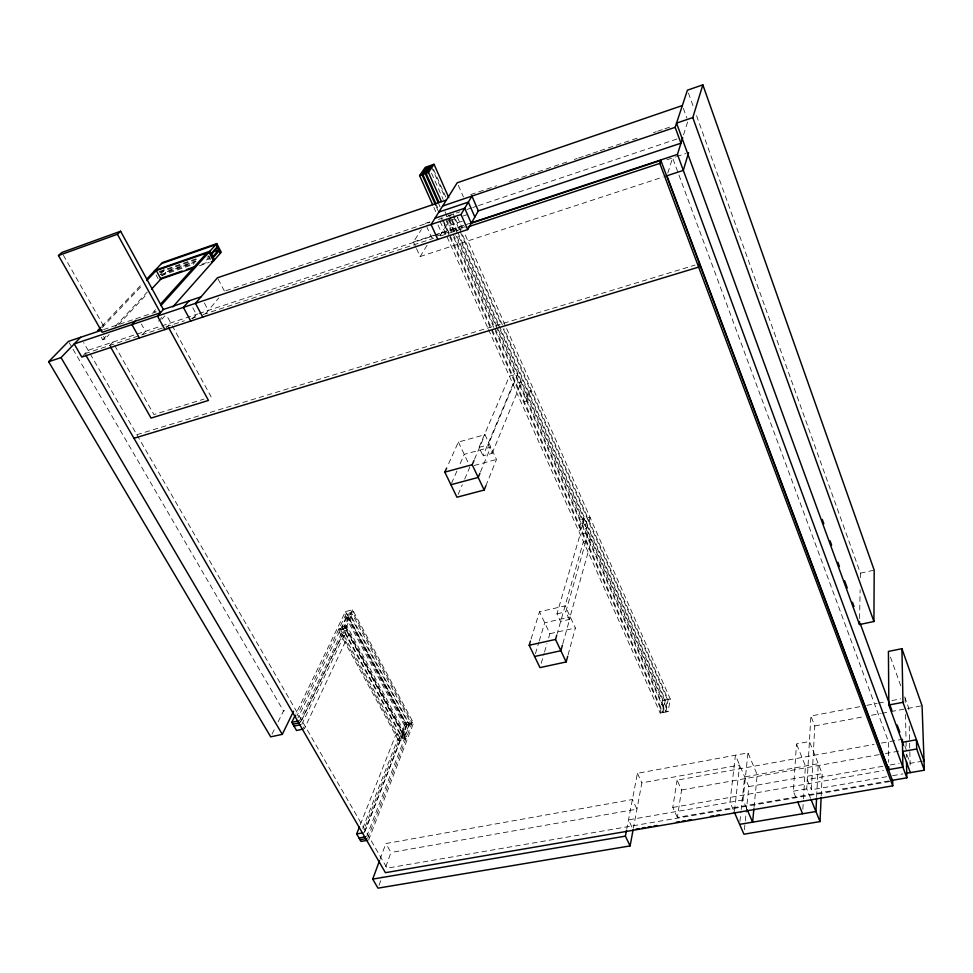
<?xml version="1.0" encoding="UTF-8"?>
<svg xmlns="http://www.w3.org/2000/svg" width="973" height="973" viewBox="0 0 973 973"><rect width="100%" height="100%" fill="white"/><g stroke="black" fill="none" stroke-linecap="round" stroke-linejoin="round"><path stroke-width="0.73" stroke-dasharray="4.87 3.65" d="M859.597 618.5L860.108 589.808M860.327 577.719L860.412 573.194L695.61 113.05M821.188 796.096L822.209 773.608L809.427 741.523L796.498 743.907L793.311 791.195L797.13 800.487M816.663 796.571L818.269 763.72L744.686 776.904L741.219 809.524M886.707 776.709L811.397 789.784L814.79 725.943L810.874 716.006L860.947 706.459M810.521 798.188L806.726 788.872L810.874 716.006M802.859 809.281L803.382 800.329M803.479 798.845L805.413 766.019L796.498 743.907M754.039 807.322L757.189 774.666L747.994 752.883L637.424 773.316L626.794 828.814M744.406 829.75L745.16 822.307M745.318 820.811L748.821 786.585L735.418 755.206L729.981 802.214L734.201 811.896M739.954 821.382L741.061 811.008M746.607 808.283L743.007 799.952L747.994 752.883M734.518 810.764L739.614 765.033L641.864 782.851L633.387 828.266M888.945 780.905L677.342 817.405L681.574 789.991L677.111 780.139L874.046 744.418M677.342 817.405L672.769 807.444L677.111 780.139M495.099 328.351L665.933 711.944L668.098 711.518L670.288 699.028L464.729 233.751M492.095 329.579L663.075 712.516L665.228 712.09L667.454 699.599L501.861 325.724M665.933 711.944L668.159 699.453L504.172 328.959M663.075 712.516L665.313 700.025L457.869 232.511M488.495 329.482L660.205 713.075L662.358 712.65L664.608 700.171L500.317 330.139M660.205 713.075L662.479 700.596L456.094 236.609M568.098 654.878L575.396 627.999L565.143 605.875L539.504 611.762L530.893 639.687M569.314 619.448L565.787 611.847L588.422 532.28L580.188 534.311L556.957 613.854L560.509 621.443L569.314 619.448L591.645 539.529L583.423 541.547L557.201 633.593M562.832 643.7L570.287 616.979L544.722 622.769L539.224 641.037M541.195 663.367L544.102 653.479M544.515 652.068L546.996 643.591M548.65 637.935L549.891 633.691L539.504 611.762M535.43 653.674L538.811 642.435M683.569 134.858L687.923 120.956M667.806 173.012L672.611 157.918L888.531 741.791L888.677 762.309M379.032 885.296L382.146 876.734M385.782 866.748L390.964 852.482L385.867 843.555L632.414 799.502L636.962 809.135L390.964 852.482M380.078 859.208L385.867 843.555M367.624 838.337L412.637 721.431L405.632 722.89L363.878 829.86M368.621 840.076L413.525 723.085L352.627 609.84L345.451 611.567L295.78 714.133M366.614 836.61L404.865 737.607L397.762 739.066L362.345 829.507M364.279 832.547L402.749 733.715L395.634 735.187L360.01 825.469M364.863 831.587L406.519 724.544L345.451 611.567M398.662 740.733L338.276 630.224L345.537 628.497L405.765 739.273L398.662 740.733L399.222 739.298L338.92 628.874L346.181 627.147L406.313 737.85L399.222 739.298M404.537 725.676L345.147 615.982L352.335 614.255L411.567 724.216L404.537 725.676L405.084 724.289L345.78 614.668L352.968 612.941L412.102 722.817L405.084 724.289M485.843 485.88L496.498 459.463L484.992 434.676L458.392 442.046L447.288 466.651M492.156 453.357L521.516 381.781L513.002 384.226L483.022 455.838L492.156 453.357L488.203 444.843L517.928 373.729L509.414 376.198L479.044 447.361L483.022 455.838M480.492 471.917L490.769 447.118L464.23 454.379L459.39 465.41M474.52 459.256L484.992 434.676M458.137 494.43L462.297 484.7M464.68 479.13L470.032 466.614M451.508 483.338L456.969 470.932M301.776 724.435L346.522 630.297L339.249 632.024L297.933 717.928M352.627 609.84L299.599 720.665L300.693 722.55L353.588 611.628L346.412 613.355L296.85 716.055M300.45 722.282L341.535 636.196L348.796 634.493L304.318 728.826L303.053 726.636M272.039 734.116L275.408 727.317M278.108 721.869L283.508 710.983L287.777 710.059M440.076 235.709L451.338 217.076M416.493 248.626L420.141 256.556L427.852 244.004M415.885 247.3L413.464 242.009L421.321 229.64M205.558 313.756L218.803 297.945M192.618 318.84L196.376 314.413L192.399 307.006M165.884 328.473L170.713 322.927L166.711 315.593M161.932 319.241L164.899 315.872M158.563 321.151L162.54 316.663M142.423 334.663L145.403 331.319L141.377 324.058M155.51 309.718L153.503 311.944L155.875 311.153M109.706 345.476L112.783 342.131L153.904 414.534L203.989 399.112M101.241 337.181L102.712 339.759L105.011 338.993L109.158 334.554M118.463 324.568L147.446 293.505M102.712 339.759L106.86 335.32M115.155 326.441L147.312 292.034M162.406 275.894L166.967 271.017L195.537 261.129M82.693 356.082L88.117 350.316L160.873 326.186M160.265 274.532L164.741 269.764M160.715 272.768L163.415 269.91M101.958 327.779L142.703 284.858M101.751 326.344L142.593 283.423M159.183 271.601L198.528 257.967M159.584 272.331L198.918 258.696M206.969 257.176L209.827 256.179M196.023 261.676L165.982 272.063L164.68 269.655M160.837 274.654L194.539 263.002M207.176 258.636L209.986 257.663M161.275 275.481L193.578 264.315M206.215 259.949L210.423 258.49M201.837 264.242L208.854 261.822M199.477 265.787L209.317 262.394M470.64 194.6L496.546 185.819M509.499 181.428L512.37 180.455M513.817 179.969L568.487 161.433M574.252 159.487L577.123 158.514M578.57 158.027L584.323 156.069M585.758 155.583L591.511 153.637M592.958 153.15L598.711 151.192M600.146 150.706L640.441 137.047M653.394 132.669L656.264 131.683M657.699 131.197L663.464 129.251M664.9 128.764L670.652 126.806M103.564 329.579L156.325 311.846M425.262 223.449L431.015 221.516M448.285 215.726L459.803 211.859M466.991 209.45L471.309 208.003M472.756 207.517L477.074 206.069M478.509 205.583L677.135 138.944M225.894 290.708L429.859 222.294M438.47 219.412L452.834 214.595M449.185 220.64L457.821 217.757M463.075 216.006L467.891 214.388M462.26 221.212L445.464 226.794L442.46 220.093M413.464 242.009L433.654 235.308M435.101 234.821L463.951 225.262M465.398 224.775L469.716 223.34M161.688 325.919L197.762 313.951M199.039 313.525L463.197 225.931M464.899 226.721L431.708 237.716L427.013 227.341M666.931 159.791L675.59 156.921M676.6 156.592L685.916 153.503M84.967 353.661L184.383 320.762M191.584 318.378L195.914 316.943M203.114 314.559L433.63 238.263M440.83 235.88L465.325 227.767M420.141 256.556L663.172 176.977M136.84 434.7L695.087 265.07M479.044 447.361L488.203 444.843M474.204 465.483L496.498 459.463M556.957 613.854L565.787 611.847M549.891 633.691L575.396 627.999M860.412 573.194L874.192 570.142M406.519 724.544L413.525 723.085M662.479 700.596L664.608 700.171M665.313 700.025L667.454 699.599M668.159 699.453L670.288 699.028M866.834 705.34L877.147 703.37M878.619 703.09L885.977 701.691M891.864 700.56L900.706 698.882M814.79 725.943L864.024 716.675M871.48 715.264L880.431 713.586M881.927 713.306L889.383 711.895M890.879 711.616L922.063 705.753M881.502 743.056L900.998 739.516M681.574 789.991L879.446 754.598M885.406 753.54L901.764 750.609M748.821 786.585L822.209 773.608M882.791 766.274L807.262 779.568L811.397 789.784M890.198 764.973L899.088 763.404M922.635 761.129L910.12 763.331L906.483 753.37M672.769 807.444L883.472 770.555M743.007 799.952L628.509 819.862L632.572 828.364M793.311 791.195L806.726 788.872M892.618 775.688L902.956 773.9M889.711 781.562L387.059 868.171L83.617 342.496M69.217 342.691L72.257 347.933M73.024 349.234L283.508 710.983M103.539 336.415L105.011 338.993M63.354 255.121L105.315 328.983M172.16 325.566L211.141 396.911M156.094 274.97L158.064 278.619M344.843 626.271L404.926 736.816L409.645 724.617L350.377 614.729M204.379 303.017L208.331 310.448M208.052 255.51L210.654 260.472M218.147 279.142L224.459 291.182M458.392 442.046L468.743 463.89M637.424 773.316L641.864 782.851M433.873 207.444L435.734 211.603M440.088 221.321L487.874 328.096M438.032 224.97L441.669 233.058M444.989 211.676L455.473 235.235M446.388 218.998L494.479 326.977M438.823 204.087L440.064 206.86M446.242 220.725L451.18 231.817M453.661 237.363L665.228 712.09M436.427 204.914L437.655 207.675M443.226 220.141L491.474 328.193M436.281 206.629L438.13 210.8M441.231 217.733L449.295 235.782M449.915 237.169L662.358 712.65M431.453 166.76L444.929 197.178M453.491 216.529L501.253 324.337M431.513 173.121L443.165 199.368M452.348 220.08L457.249 231.136M449.21 215.033L451.058 219.193M451.667 220.579L499.696 328.752M449.404 219.57L456.179 234.809M456.799 236.196L668.098 711.518M457.371 217.076L462.284 228.193M433.484 169.266L445.78 197.045M453.15 213.707L454.999 217.867M455.607 219.253L503.552 327.573M458.344 185.369L463.452 197.032M904.793 745.853L906.228 749.806L906.386 757.176M683.362 108.344L686.914 118.159M688.446 93.043L693.567 107.334M890.465 657.103L901.144 686.938M904.708 696.887L908.782 708.247L908.891 712.735M909.208 726.113L910.193 766.627M905.121 698.03L905.218 702.506M905.474 714.425L906.021 739.748M906.045 741.244L906.204 748.687M589.991 517.259L586.743 528.534L584.493 529.081L587.753 517.818L589.991 517.259M584.055 518.743L580.759 530.005L578.509 530.565L581.83 519.29L584.055 518.743M409.001 724.751L404.281 736.95L344.187 626.43L349.721 614.887L409.001 724.751M406.459 725.274L401.703 737.485L341.547 627.062L347.106 615.508L406.459 725.274M407.091 725.153L402.348 737.352L342.204 626.904L347.75 615.35L407.091 725.153M530.638 390.696L526.563 400.961L524.252 401.618L528.339 391.341L530.638 390.696M346.826 625.809L339.577 627.524L399.781 737.875L406.86 736.427L346.826 625.809"/><path stroke-width="1.46" d="M702.834 84.846L692.788 117.599L676.539 123.109L859.487 624.544L873.924 621.516L874.192 570.142L702.834 84.846L687.425 90.185L675.153 127.317L680.966 143.189L477.974 211.019M859.487 624.544L859.536 621.516M734.201 811.896L743.944 834.214L820.02 821.601L821.115 797.605M816.59 798.067L815.933 811.518L739.638 824.35M753.893 808.806L752.603 822.173L747.203 809.67M379.543 860.631L372.708 879.118L377.998 888.154L630.103 845.914L633.119 829.738M630.103 845.914L625.396 836.135L626.515 830.273M699.453 263.744L698.638 267.125L133.958 438.288M530.467 641.085L529.178 645.269L539.954 667.612L566.164 661.956L567.709 656.301M562.443 645.111L560.874 650.742L534.591 656.483M566.164 661.956L555.522 639.431L556.775 635.053M688.58 152.627L683.314 170.384L666.055 176.04M891.925 780.395L906.836 777.816L677.439 154.427L682.705 137.631M85.721 354.963L385.417 872.684L892.752 785.831L659.828 163.391L660.837 160.387L470.409 223.535M367.356 840.307L361.032 841.438L356.665 833.934L359.451 826.88M446.668 468.013L444.819 472.124L456.945 497.215L484.165 490.051L485.843 485.88M479.92 473.304L478.205 477.439L450.913 484.724M484.165 490.051L472.185 464.717L473.936 460.618M303.017 729.105L296.534 730.492L291.803 722.343L295.123 715.508M102.129 330.054L68.451 341.377L48.65 361.701L270.689 736.841L282.279 734.372L293.566 711.227M467.672 229.579L478.351 210.898L471.917 196.096L461.02 214.461L74.191 343.943L81.793 357.042L467.672 229.579L461.02 214.461M438.981 202.384L426.04 173.316L428.461 172.464L434.031 164.267L448.772 197.616M422.817 174.435L425.237 173.595L430.844 165.386L428.448 166.213L422.817 174.435L435.807 203.527M426.04 173.316L431.635 165.106L434.031 164.267M419.594 175.554L422.014 174.714L427.658 166.492L425.274 167.332L419.594 175.554L432.632 204.671M189.09 300.839L183.374 307.395L190.744 321.054M172.841 306.909L221.26 252.226L216.784 243.603L162.418 262.576L146.777 279.02M212.795 256.69L218.694 250.085L215.824 251.07M213.233 257.529L219.12 250.912L216.261 251.91M201.07 296.814L163.367 309.487L157.48 316.067L164.911 329.592M211.177 253.576L217.088 246.996M211.567 254.318L217.466 247.726M160.886 305.595L216.784 243.603M160.533 304.16L206.75 253.029M135.989 320.202L131.951 324.617L139.443 338.008M151.581 289.066L160.898 279.081L156.276 270.555L146.874 280.467M100.706 327.451L97.568 330.747L99.878 329.981M48.65 361.701L61.031 357.59L80.601 337.29M117.429 234.262L160.436 312.759L102.189 332.292L58.489 255.546L117.429 234.262L120.616 231.233L163.367 309.487M58.489 255.546L61.858 252.481L120.616 231.233M161.433 263.622L215.86 244.637L220.336 253.26M155.121 270.251L209.937 251.204L214.474 259.888M154.111 271.309L208.988 252.25L213.537 260.946L211.299 261.713M161.129 278.278L182.182 271.017M186.402 269.57L193.42 267.149M160.131 279.348L193.858 267.721M682.353 105.534L457.213 182.778L431.075 224.495L437.814 239.443M446.4 200.049L217.441 277.804L195.439 303.357L202.785 317.076M442.666 205.996L675.153 127.317M438.872 212.053L468.354 202.116L474.848 217.015M435.004 218.22L464.717 208.234L471.297 223.243M471.163 222.866L677.439 154.427M468.208 226.818L659.828 163.391M444.819 472.124L472.185 464.717M529.178 645.269L555.522 639.431M291.803 722.343L298.297 720.944M292.897 724.228L299.392 722.83M293.992 726.113L300.487 724.715M905.912 773.389L924.35 770.19L922.063 705.753L901.922 648.687L888.422 651.424L888.836 704.999L903.467 745.099M888.836 704.999L902.968 702.324L901.922 648.687M356.665 833.934L363.002 832.779M359.025 837.984L365.349 836.829M360.022 839.711L366.359 838.568M902.445 742.302L916.432 739.772L916.712 748.979L924.35 770.19M916.712 748.979L902.616 751.497L910.339 772.611M887.96 769.765L902.908 767.15L902.385 739.273M636.123 829.069L639.103 828.558M642.083 828.047L645.05 827.537M648.03 827.026L651.01 826.515M653.978 826.004L656.957 825.505M676.308 822.185L679.288 821.674M682.255 821.163L685.235 820.653M688.215 820.142L691.195 819.631M710.533 816.323L713.513 815.812M716.493 815.301L719.473 814.79M372.708 879.118L625.396 836.135M61.031 357.59L282.279 734.372M110.46 346.802L151.058 418.086L208.477 400.438L168.548 327.56M425.237 173.595L438.215 202.7M422.014 174.714L435.661 205.242M428.461 172.464L441.401 201.557M797.678 801.813L802.591 813.756M811.056 799.526L820.02 821.601M666.931 175.748L888.726 769.631L888.702 766.7M660.837 160.387L892.703 781.051L892.752 785.831M822.282 519.46L823.839 523.742M830.078 540.866L831.635 545.148M837.887 562.272L839.444 566.554M844.649 580.832L847.252 587.972M852.445 602.238L854.014 606.52M860.254 623.657L891.986 710.728M897.191 724.994L899.794 732.134M692.788 117.599L873.924 621.516M902.968 702.324L924.022 760.886M906.483 761.604L906.836 777.816"/></g></svg>
